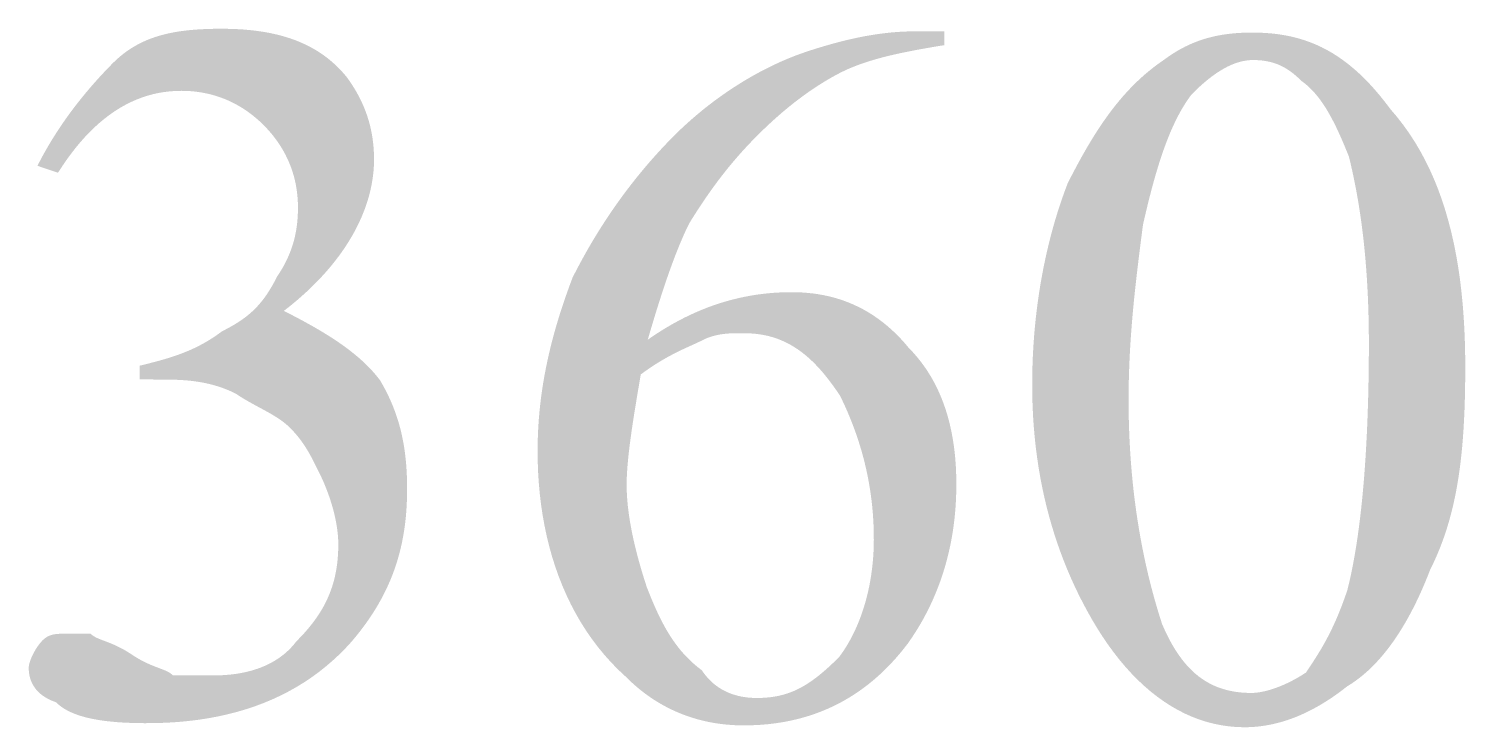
# Model space of a CAD drawing. Header units: millimetres. Extents: x -125 to 146, y -26 to 163.
# Drawn here: x -77.31 to -68.44, y 95.98 to 100.28 of the extents above; entities that cross this region are included whole.
import ezdxf

# ---------------------------------------------------------------- set-up
doc = ezdxf.new("R2010")
doc.units = ezdxf.units.MM
doc.header["$MEASUREMENT"] = 0
doc.layers.get('0').update_dxf_attribs({"color": 255, "linetype": 'CONTINUOUS'})

msp = doc.modelspace()

# ---------------------------------------------------------------- hatches: boundary and pattern name
at = {"true_color": 0x000007}
msp.add_hatch(color=7, dxfattribs=at).paths.add_polyline_path([(-77.2558, 99.4388), (-77.2396, 99.4702), (-77.223, 99.5013), (-77.2059, 99.5319), (-77.1885, 99.562), (-77.1707, 99.5917), (-77.1526, 99.621), (-77.1341, 99.6498), (-77.1154, 99.6782), (-77.0963, 99.7062), (-77.077, 99.7337), (-77.0574, 99.7609), (-77.0376, 99.7875), (-77.0175, 99.8138), (-76.9973, 99.8396), (-76.9768, 99.865), (-76.9562, 99.89), (-76.9355, 99.9146), (-76.9146, 99.9387), (-76.8937, 99.9624), (-76.8726, 99.9857), (-76.8514, 100.0086), (-76.8303, 100.031), (-76.809, 100.0531), (-76.7878, 100.0747), (-76.7663, 100.0951), (-76.7444, 100.1143), (-76.722, 100.1322), (-76.6991, 100.1488), (-76.6757, 100.1643), (-76.6518, 100.1787), (-76.6273, 100.1919), (-76.6023, 100.2041), (-76.5767, 100.2153), (-76.5504, 100.2255), (-76.5236, 100.2347), (-76.4961, 100.2429), (-76.468, 100.2503), (-76.4392, 100.2569), (-76.4096, 100.2626), (-76.3794, 100.2676), (-76.3485, 100.2718), (-76.3167, 100.2753), (-76.2843, 100.2782), (-76.251, 100.2804), (-76.2169, 100.2821), (-76.182, 100.2832), (-76.1463, 100.2838), (-76.1097, 100.2838), (-76.0678, 100.2832), (-76.0268, 100.2817), (-75.9867, 100.2793), (-75.9474, 100.276), (-75.9091, 100.2717), (-75.8716, 100.2664), (-75.835, 100.2602), (-75.7992, 100.2529), (-75.7644, 100.2446), (-75.7304, 100.2353), (-75.6973, 100.2249), (-75.6651, 100.2134), (-75.6337, 100.2008), (-75.6033, 100.1871), (-75.5737, 100.1723), (-75.5449, 100.1563), (-75.517, 100.1392), (-75.49, 100.1208), (-75.4639, 100.1013), (-75.4386, 100.0805), (-75.4142, 100.0584), (-75.3906, 100.0351), (-75.368, 100.0106), (-75.3461, 99.9847), (-75.3308, 99.9631), (-75.3163, 99.9416), (-75.3026, 99.9202), (-75.2898, 99.8987), (-75.2778, 99.8773), (-75.2666, 99.8559), (-75.2561, 99.8345), (-75.2464, 99.8131), (-75.2375, 99.7918), (-75.2292, 99.7705), (-75.2217, 99.7492), (-75.2148, 99.7279), (-75.2086, 99.7066), (-75.203, 99.6854), (-75.1981, 99.6641), (-75.1937, 99.6429), (-75.19, 99.6217), (-75.1868, 99.6005), (-75.1842, 99.5793), (-75.1821, 99.5581), (-75.1805, 99.5369), (-75.1794, 99.5158), (-75.1788, 99.4946), (-75.1787, 99.4734), (-75.1797, 99.4362), (-75.1825, 99.3985), (-75.1871, 99.3605), (-75.1936, 99.3222), (-75.2018, 99.2835), (-75.212, 99.2447), (-75.224, 99.2056), (-75.2379, 99.1663), (-75.2538, 99.1269), (-75.2716, 99.0874), (-75.2913, 99.0478), (-75.313, 99.0082), (-75.3368, 98.9686), (-75.3625, 98.9291), (-75.3903, 98.8896), (-75.4201, 98.8503), (-75.452, 98.8111), (-75.486, 98.7721), (-75.5221, 98.7333), (-75.5604, 98.6948), (-75.6008, 98.6566), (-75.6434, 98.6187), (-75.6881, 98.5812), (-75.7351, 98.5441), (-75.7036, 98.5281), (-75.6726, 98.5121), (-75.642, 98.496), (-75.6119, 98.4798), (-75.5823, 98.4635), (-75.5531, 98.4471), (-75.5246, 98.4306), (-75.4966, 98.414), (-75.4692, 98.3972), (-75.4423, 98.3802), (-75.4161, 98.3631), (-75.3906, 98.3457), (-75.3657, 98.3282), (-75.3414, 98.3104), (-75.3179, 98.2923), (-75.2951, 98.274), (-75.2731, 98.2554), (-75.2518, 98.2365), (-75.2313, 98.2173), (-75.2116, 98.1977), (-75.1928, 98.1779), (-75.1748, 98.1576), (-75.1576, 98.137), (-75.1414, 98.116), (-75.126, 98.0894), (-75.1116, 98.0629), (-75.0979, 98.0363), (-75.0851, 98.0097), (-75.0731, 97.983), (-75.0619, 97.9563), (-75.0515, 97.9294), (-75.0418, 97.9024), (-75.0329, 97.8752), (-75.0246, 97.8479), (-75.0171, 97.8204), (-75.0103, 97.7927), (-75.0041, 97.7648), (-74.9986, 97.7366), (-74.9936, 97.7082), (-74.9893, 97.6795), (-74.9856, 97.6505), (-74.9825, 97.6213), (-74.9799, 97.5916), (-74.9778, 97.5617), (-74.9763, 97.5314), (-74.9752, 97.5006), (-74.9747, 97.4695), (-74.9745, 97.438), (-74.9751, 97.3959), (-74.9767, 97.3542), (-74.9791, 97.3129), (-74.9826, 97.272), (-74.9871, 97.2315), (-74.9927, 97.1913), (-74.9993, 97.1514), (-75.0071, 97.1119), (-75.0161, 97.0726), (-75.0263, 97.0337), (-75.0377, 96.9949), (-75.0504, 96.9564), (-75.0644, 96.9181), (-75.0798, 96.88), (-75.0966, 96.8421), (-75.1149, 96.8043), (-75.1346, 96.7667), (-75.1558, 96.7291), (-75.1785, 96.6917), (-75.2028, 96.6543), (-75.2288, 96.617), (-75.2564, 96.5798), (-75.2857, 96.5425), (-75.3167, 96.5053), (-75.3548, 96.464), (-75.3943, 96.4244), (-75.4351, 96.3867), (-75.4771, 96.3507), (-75.5204, 96.3164), (-75.5651, 96.2839), (-75.611, 96.2533), (-75.6582, 96.2243), (-75.7068, 96.1972), (-75.7566, 96.1718), (-75.8077, 96.1481), (-75.8601, 96.1263), (-75.9139, 96.1062), (-75.9689, 96.0879), (-76.0252, 96.0713), (-76.0829, 96.0566), (-76.1418, 96.0435), (-76.2021, 96.0323), (-76.2637, 96.0228), (-76.3265, 96.0151), (-76.3907, 96.0092), (-76.4562, 96.005), (-76.523, 96.0026), (-76.5912, 96.002), (-76.6276, 96.0023), (-76.6626, 96.0031), (-76.6964, 96.0044), (-76.7289, 96.006), (-76.7602, 96.0081), (-76.7902, 96.0107), (-76.8191, 96.0136), (-76.8467, 96.017), (-76.8731, 96.0209), (-76.8984, 96.0252), (-76.9226, 96.0299), (-76.9456, 96.0351), (-76.9675, 96.0406), (-76.9884, 96.0467), (-77.0081, 96.0531), (-77.0268, 96.06), (-77.0445, 96.0674), (-77.0612, 96.0752), (-77.0769, 96.0834), (-77.0916, 96.092), (-77.1053, 96.1011), (-77.1182, 96.1107), (-77.13, 96.1206), (-77.141, 96.131), (-77.1565, 96.1366), (-77.171, 96.1426), (-77.1847, 96.149), (-77.1976, 96.1557), (-77.2097, 96.1629), (-77.2209, 96.1703), (-77.2314, 96.1782), (-77.2412, 96.1863), (-77.2502, 96.1947), (-77.2585, 96.2034), (-77.2661, 96.2123), (-77.273, 96.2215), (-77.2792, 96.2309), (-77.2849, 96.2405), (-77.2898, 96.2502), (-77.2942, 96.2602), (-77.298, 96.2702), (-77.3012, 96.2804), (-77.3039, 96.2908), (-77.306, 96.3012), (-77.3076, 96.3116), (-77.3088, 96.3222), (-77.3094, 96.3327), (-77.3096, 96.3433), (-77.3094, 96.3488), (-77.3087, 96.3547), (-77.3076, 96.361), (-77.3062, 96.3676), (-77.3043, 96.3745), (-77.3022, 96.3817), (-77.2997, 96.389), (-77.2968, 96.3966), (-77.2937, 96.4043), (-77.2903, 96.4121), (-77.2867, 96.42), (-77.2828, 96.4279), (-77.2787, 96.4358), (-77.2744, 96.4437), (-77.2699, 96.4515), (-77.2653, 96.4592), (-77.2605, 96.4667), (-77.2555, 96.4741), (-77.2505, 96.4812), (-77.2454, 96.4881), (-77.2402, 96.4947), (-77.2349, 96.501), (-77.2296, 96.5068), (-77.2243, 96.5123), (-77.219, 96.5174), (-77.2137, 96.522), (-77.2083, 96.5263), (-77.2029, 96.5301), (-77.1974, 96.5336), (-77.1918, 96.5367), (-77.1861, 96.5395), (-77.1803, 96.542), (-77.1743, 96.5441), (-77.1682, 96.5461), (-77.1619, 96.5477), (-77.1554, 96.5491), (-77.1486, 96.5503), (-77.1417, 96.5513), (-77.1344, 96.5521), (-77.1269, 96.5527), (-77.1191, 96.5532), (-77.111, 96.5536), (-77.1026, 96.5538), (-77.0938, 96.554), (-77.0847, 96.5541), (-77.0751, 96.5541), (-77.0652, 96.5541), (-77.0548, 96.554), (-77.0495, 96.554), (-77.0442, 96.554), (-77.0389, 96.554), (-77.0336, 96.554), (-77.0283, 96.5539), (-77.0231, 96.5539), (-77.0178, 96.5539), (-77.0125, 96.5539), (-77.0072, 96.5539), (-77.0019, 96.5538), (-76.9966, 96.5538), (-76.9913, 96.5538), (-76.986, 96.5538), (-76.9807, 96.5538), (-76.9754, 96.5537), (-76.9701, 96.5537), (-76.9648, 96.5537), (-76.9596, 96.5537), (-76.9543, 96.5537), (-76.949, 96.5537), (-76.9437, 96.5536), (-76.9384, 96.5536), (-76.9331, 96.5536), (-76.9278, 96.5536), (-76.9223, 96.5485), (-76.9164, 96.5438), (-76.91, 96.5394), (-76.9032, 96.5353), (-76.8959, 96.5314), (-76.8882, 96.5276), (-76.8801, 96.524), (-76.8715, 96.5204), (-76.8625, 96.5169), (-76.853, 96.5132), (-76.8431, 96.5095), (-76.8327, 96.5056), (-76.8219, 96.5015), (-76.8107, 96.4971), (-76.799, 96.4923), (-76.7869, 96.4872), (-76.7744, 96.4816), (-76.7614, 96.4756), (-76.748, 96.4689), (-76.7341, 96.4617), (-76.7198, 96.4538), (-76.7051, 96.4452), (-76.6899, 96.4358), (-76.6743, 96.4256), (-76.6587, 96.4154), (-76.6435, 96.406), (-76.6287, 96.3974), (-76.6144, 96.3895), (-76.6006, 96.3823), (-76.5872, 96.3757), (-76.5742, 96.3696), (-76.5616, 96.3641), (-76.5495, 96.3589), (-76.5378, 96.3542), (-76.5266, 96.3498), (-76.5158, 96.3457), (-76.5055, 96.3418), (-76.4956, 96.338), (-76.4861, 96.3344), (-76.4771, 96.3308), (-76.4685, 96.3273), (-76.4603, 96.3236), (-76.4526, 96.3199), (-76.4454, 96.316), (-76.4386, 96.3119), (-76.4322, 96.3075), (-76.4262, 96.3028), (-76.4208, 96.2977), (-76.4102, 96.2977), (-76.3996, 96.2976), (-76.389, 96.2976), (-76.3784, 96.2975), (-76.3678, 96.2975), (-76.3573, 96.2975), (-76.3467, 96.2974), (-76.3361, 96.2974), (-76.3255, 96.2973), (-76.3149, 96.2973), (-76.3043, 96.2973), (-76.2938, 96.2972), (-76.2832, 96.2972), (-76.2726, 96.2971), (-76.262, 96.2971), (-76.2514, 96.2971), (-76.2408, 96.297), (-76.2303, 96.297), (-76.2197, 96.297), (-76.2091, 96.2969), (-76.1985, 96.2969), (-76.1879, 96.2968), (-76.1773, 96.2968), (-76.1668, 96.2968), (-76.1454, 96.2969), (-76.1236, 96.2975), (-76.1015, 96.2987), (-76.0791, 96.3004), (-76.0565, 96.3026), (-76.0338, 96.3055), (-76.0109, 96.3091), (-75.9879, 96.3133), (-75.965, 96.3183), (-75.9421, 96.3241), (-75.9193, 96.3307), (-75.8967, 96.3381), (-75.8743, 96.3464), (-75.8522, 96.3556), (-75.8304, 96.3658), (-75.809, 96.377), (-75.788, 96.3892), (-75.7675, 96.4024), (-75.7476, 96.4168), (-75.7282, 96.4323), (-75.7095, 96.449), (-75.6916, 96.4669), (-75.6744, 96.4861), (-75.658, 96.5065), (-75.6372, 96.5277), (-75.6172, 96.5488), (-75.5981, 96.5701), (-75.5799, 96.5915), (-75.5625, 96.6131), (-75.546, 96.6349), (-75.5303, 96.6569), (-75.5155, 96.6792), (-75.5016, 96.7018), (-75.4886, 96.7247), (-75.4764, 96.748), (-75.4652, 96.7717), (-75.4548, 96.7959), (-75.4453, 96.8205), (-75.4366, 96.8457), (-75.4289, 96.8714), (-75.422, 96.8977), (-75.4161, 96.9246), (-75.411, 96.9522), (-75.4068, 96.9804), (-75.4035, 97.0094), (-75.4012, 97.0391), (-75.3997, 97.0696), (-75.3991, 97.1009), (-75.3993, 97.117), (-75.3999, 97.1335), (-75.4009, 97.1504), (-75.4024, 97.1677), (-75.4044, 97.1854), (-75.4067, 97.2035), (-75.4096, 97.2218), (-75.4128, 97.2405), (-75.4165, 97.2595), (-75.4207, 97.2787), (-75.4253, 97.2982), (-75.4304, 97.318), (-75.4359, 97.338), (-75.4419, 97.3581), (-75.4484, 97.3785), (-75.4553, 97.399), (-75.4626, 97.4197), (-75.4704, 97.4405), (-75.4787, 97.4614), (-75.4874, 97.4824), (-75.4966, 97.5035), (-75.5063, 97.5247), (-75.5164, 97.5458), (-75.5271, 97.567), (-75.5323, 97.5776), (-75.5376, 97.5883), (-75.5429, 97.5989), (-75.5483, 97.6095), (-75.5537, 97.6201), (-75.5592, 97.6307), (-75.5649, 97.6413), (-75.5706, 97.6519), (-75.5766, 97.6625), (-75.5826, 97.6731), (-75.5889, 97.6837), (-75.5954, 97.6943), (-75.6021, 97.7049), (-75.609, 97.7155), (-75.6162, 97.7261), (-75.6236, 97.7367), (-75.6314, 97.7473), (-75.6395, 97.758), (-75.6479, 97.7686), (-75.6566, 97.7792), (-75.6657, 97.7898), (-75.6752, 97.8004), (-75.6851, 97.811), (-75.6954, 97.8217), (-75.7062, 97.8321), (-75.7174, 97.8421), (-75.729, 97.8517), (-75.741, 97.861), (-75.7533, 97.8701), (-75.766, 97.8788), (-75.779, 97.8874), (-75.7924, 97.8957), (-75.806, 97.9039), (-75.8199, 97.912), (-75.8341, 97.9201), (-75.8485, 97.9281), (-75.8631, 97.9361), (-75.878, 97.9441), (-75.893, 97.9522), (-75.9082, 97.9604), (-75.9235, 97.9688), (-75.9389, 97.9774), (-75.9545, 97.9861), (-75.9702, 97.9952), (-75.9859, 98.0045), (-76.0017, 98.0141), (-76.0175, 98.0242), (-76.0333, 98.0346), (-76.0545, 98.0448), (-76.0756, 98.0542), (-76.0966, 98.0628), (-76.1177, 98.0706), (-76.1386, 98.0776), (-76.1595, 98.084), (-76.1802, 98.0897), (-76.2009, 98.0948), (-76.2214, 98.0993), (-76.2417, 98.1032), (-76.2618, 98.1066), (-76.2818, 98.1096), (-76.3015, 98.1121), (-76.321, 98.1142), (-76.3402, 98.1159), (-76.3591, 98.1173), (-76.3778, 98.1184), (-76.3962, 98.1193), (-76.4142, 98.1199), (-76.4318, 98.1203), (-76.4491, 98.1206), (-76.4661, 98.1208), (-76.4826, 98.1209), (-76.4987, 98.121), (-76.6257, 98.1214), (-76.6254, 98.2061), (-76.6042, 98.2113), (-76.583, 98.2166), (-76.5618, 98.2219), (-76.5406, 98.2274), (-76.5194, 98.233), (-76.4982, 98.2388), (-76.4771, 98.2448), (-76.4559, 98.2511), (-76.4347, 98.2576), (-76.4135, 98.2646), (-76.3923, 98.2719), (-76.3711, 98.2796), (-76.3499, 98.2878), (-76.3287, 98.2964), (-76.3075, 98.3056), (-76.2863, 98.3154), (-76.2651, 98.3258), (-76.2439, 98.3368), (-76.2227, 98.3485), (-76.2015, 98.3609), (-76.1802, 98.3741), (-76.159, 98.3881), (-76.1378, 98.4029), (-76.1166, 98.4185), (-76.0958, 98.4291), (-76.0759, 98.4396), (-76.0568, 98.4502), (-76.0384, 98.461), (-76.0208, 98.4719), (-76.0039, 98.483), (-75.9876, 98.4943), (-75.972, 98.5058), (-75.957, 98.5177), (-75.9425, 98.5299), (-75.9285, 98.5424), (-75.915, 98.5554), (-75.9019, 98.5688), (-75.8893, 98.5827), (-75.877, 98.5971), (-75.865, 98.612), (-75.8533, 98.6276), (-75.8419, 98.6437), (-75.8307, 98.6606), (-75.8197, 98.6781), (-75.8088, 98.6964), (-75.798, 98.7154), (-75.7873, 98.7353), (-75.7767, 98.756), (-75.7662, 98.7718), (-75.7563, 98.7877), (-75.7467, 98.8036), (-75.7376, 98.8195), (-75.729, 98.8355), (-75.7207, 98.8517), (-75.713, 98.8679), (-75.7056, 98.8843), (-75.6987, 98.9008), (-75.6923, 98.9175), (-75.6863, 98.9343), (-75.6807, 98.9514), (-75.6755, 98.9687), (-75.6709, 98.9862), (-75.6666, 99.004), (-75.6628, 99.0221), (-75.6594, 99.0404), (-75.6565, 99.0591), (-75.654, 99.0781), (-75.6519, 99.0975), (-75.6503, 99.1172), (-75.6491, 99.1373), (-75.6484, 99.1579), (-75.6481, 99.1788), (-75.6484, 99.2051), (-75.6496, 99.2309), (-75.6517, 99.2562), (-75.6546, 99.2811), (-75.6583, 99.3056), (-75.6627, 99.3297), (-75.668, 99.3533), (-75.674, 99.3765), (-75.6808, 99.3992), (-75.6882, 99.4215), (-75.6964, 99.4434), (-75.7052, 99.4648), (-75.7148, 99.4858), (-75.7249, 99.5063), (-75.7357, 99.5264), (-75.7471, 99.5461), (-75.7591, 99.5653), (-75.7716, 99.5841), (-75.7847, 99.6024), (-75.7983, 99.6203), (-75.8125, 99.6378), (-75.8272, 99.6549), (-75.8423, 99.6714), (-75.8579, 99.6876), (-75.8739, 99.7033), (-75.8904, 99.7186), (-75.9073, 99.7333), (-75.9247, 99.7476), (-75.9425, 99.7614), (-75.9607, 99.7746), (-75.9794, 99.7873), (-75.9986, 99.7994), (-76.0182, 99.811), (-76.0382, 99.8219), (-76.0586, 99.8322), (-76.0796, 99.8419), (-76.1009, 99.8509), (-76.1227, 99.8592), (-76.145, 99.8668), (-76.1676, 99.8738), (-76.1908, 99.8799), (-76.2143, 99.8854), (-76.2384, 99.89), (-76.2628, 99.8939), (-76.2877, 99.897), (-76.3131, 99.8992), (-76.3389, 99.9006), (-76.3651, 99.9011), (-76.4019, 99.9004), (-76.4383, 99.8979), (-76.4743, 99.8936), (-76.5098, 99.8876), (-76.5449, 99.8798), (-76.5795, 99.8702), (-76.6137, 99.8588), (-76.6475, 99.8457), (-76.6809, 99.8309), (-76.7138, 99.8142), (-76.7463, 99.7958), (-76.7783, 99.7757), (-76.8099, 99.7537), (-76.8411, 99.73), (-76.8718, 99.7046), (-76.9021, 99.6773), (-76.932, 99.6484), (-76.9615, 99.6176), (-76.9905, 99.5851), (-77.019, 99.5508), (-77.0472, 99.5147), (-77.0749, 99.4769), (-77.1021, 99.4373), (-77.129, 99.396)])
h = msp.add_hatch(color=7, dxfattribs=at)
h.paths.add_polyline_path([(-71.6594, 100.2674), (-71.6597, 100.1827), (-71.6913, 100.1775), (-71.7224, 100.1724), (-71.7531, 100.1671), (-71.7833, 100.1618), (-71.8131, 100.1565), (-71.8424, 100.151), (-71.8713, 100.1454), (-71.8998, 100.1397), (-71.9278, 100.1339), (-71.9554, 100.1278), (-71.9825, 100.1216), (-72.0092, 100.1152), (-72.0355, 100.1086), (-72.0613, 100.1017), (-72.0867, 100.0946), (-72.1116, 100.0872), (-72.1361, 100.0795), (-72.1602, 100.0715), (-72.1838, 100.0631), (-72.207, 100.0544), (-72.2298, 100.0453), (-72.2521, 100.0359), (-72.2739, 100.026), (-72.2953, 100.0157), (-72.3166, 100.0047), (-72.3378, 99.9932), (-72.359, 99.9814), (-72.3802, 99.9691), (-72.4014, 99.9564), (-72.4226, 99.9432), (-72.4438, 99.9297), (-72.4651, 99.9157), (-72.4863, 99.9013), (-72.5075, 99.8865), (-72.5287, 99.8713), (-72.5499, 99.8556), (-72.5712, 99.8395), (-72.5924, 99.823), (-72.6136, 99.8061), (-72.6349, 99.7887), (-72.6561, 99.7709), (-72.6773, 99.7526), (-72.6986, 99.7339), (-72.7198, 99.7148), (-72.741, 99.6953), (-72.7623, 99.6753), (-72.7835, 99.6548), (-72.8048, 99.634), (-72.8258, 99.6129), (-72.8464, 99.5918), (-72.8666, 99.5706), (-72.8864, 99.5494), (-72.9059, 99.5281), (-72.925, 99.5068), (-72.9438, 99.4853), (-72.9623, 99.4637), (-72.9805, 99.4419), (-72.9984, 99.42), (-73.0161, 99.3978), (-73.0336, 99.3755), (-73.0509, 99.353), (-73.0679, 99.3302), (-73.0848, 99.3072), (-73.1016, 99.2839), (-73.1182, 99.2603), (-73.1348, 99.2363), (-73.1512, 99.2121), (-73.1676, 99.1875), (-73.1839, 99.1625), (-73.2002, 99.1372), (-73.2165, 99.1114), (-73.2328, 99.0852), (-73.2434, 99.0637), (-73.2541, 99.0412), (-73.2648, 99.018), (-73.2754, 98.9939), (-73.2861, 98.9689), (-73.2968, 98.9432), (-73.3075, 98.9168), (-73.3182, 98.8896), (-73.3289, 98.8616), (-73.3395, 98.8329), (-73.3502, 98.8035), (-73.3609, 98.7735), (-73.3716, 98.7428), (-73.3823, 98.7114), (-73.393, 98.6794), (-73.4037, 98.6468), (-73.4144, 98.6137), (-73.4251, 98.5799), (-73.4359, 98.5456), (-73.4466, 98.5108), (-73.4573, 98.4754), (-73.468, 98.4396), (-73.4787, 98.4033), (-73.4894, 98.3665), (-73.452, 98.3922), (-73.4146, 98.4165), (-73.3772, 98.4396), (-73.3398, 98.4614), (-73.3025, 98.4819), (-73.2652, 98.5013), (-73.2279, 98.5194), (-73.1906, 98.5363), (-73.1534, 98.552), (-73.1162, 98.5666), (-73.079, 98.5801), (-73.0418, 98.5924), (-73.0046, 98.6036), (-72.9675, 98.6137), (-72.9304, 98.6228), (-72.8932, 98.6308), (-72.8561, 98.6378), (-72.8191, 98.6438), (-72.782, 98.6488), (-72.7449, 98.6528), (-72.7078, 98.6559), (-72.6708, 98.658), (-72.6337, 98.6592), (-72.5967, 98.6595), (-72.565, 98.659), (-72.5332, 98.6575), (-72.5015, 98.655), (-72.4699, 98.6516), (-72.4384, 98.6471), (-72.4069, 98.6416), (-72.3756, 98.6349), (-72.3444, 98.6271), (-72.3133, 98.6182), (-72.2824, 98.608), (-72.2518, 98.5965), (-72.2213, 98.5837), (-72.191, 98.5696), (-72.161, 98.5542), (-72.1312, 98.5373), (-72.1018, 98.5189), (-72.0726, 98.4991), (-72.0437, 98.4778), (-72.0152, 98.4549), (-71.987, 98.4304), (-71.9592, 98.4042), (-71.9318, 98.3764), (-71.9049, 98.3469), (-71.8783, 98.3156), (-71.8526, 98.2886), (-71.8282, 98.2607), (-71.8051, 98.232), (-71.7833, 98.2025), (-71.7627, 98.1722), (-71.7433, 98.1411), (-71.7252, 98.1092), (-71.7083, 98.0766), (-71.6925, 98.0433), (-71.6779, 98.0092), (-71.6645, 97.9744), (-71.6521, 97.939), (-71.6409, 97.9029), (-71.6308, 97.8662), (-71.6217, 97.8289), (-71.6137, 97.7909), (-71.6067, 97.7524), (-71.6007, 97.7133), (-71.5957, 97.6736), (-71.5917, 97.6334), (-71.5887, 97.5928), (-71.5866, 97.5516), (-71.5854, 97.5099), (-71.5851, 97.4678), (-71.5857, 97.4255), (-71.5872, 97.3832), (-71.5896, 97.3409), (-71.593, 97.2987), (-71.5973, 97.2565), (-71.6026, 97.2145), (-71.6088, 97.1725), (-71.6161, 97.1307), (-71.6245, 97.089), (-71.6338, 97.0475), (-71.6442, 97.0062), (-71.6558, 96.965), (-71.6684, 96.9241), (-71.6821, 96.8834), (-71.697, 96.8429), (-71.713, 96.8027), (-71.7302, 96.7628), (-71.7486, 96.7231), (-71.7682, 96.6838), (-71.789, 96.6449), (-71.8111, 96.6062), (-71.8345, 96.568), (-71.8591, 96.5301), (-71.885, 96.4926), (-71.9174, 96.4513), (-71.9506, 96.4117), (-71.9847, 96.3739), (-72.0197, 96.3379), (-72.0555, 96.3036), (-72.0922, 96.2711), (-72.1298, 96.2404), (-72.1683, 96.2114), (-72.2077, 96.1842), (-72.2479, 96.1588), (-72.289, 96.1351), (-72.3309, 96.1132), (-72.3738, 96.0931), (-72.4175, 96.0748), (-72.4621, 96.0582), (-72.5076, 96.0433), (-72.5539, 96.0303), (-72.6012, 96.019), (-72.6493, 96.0095), (-72.6983, 96.0017), (-72.7481, 95.9957), (-72.7988, 95.9915), (-72.8504, 95.989), (-72.9029, 95.9884), (-72.9347, 95.9889), (-72.9664, 95.9904), (-72.9982, 95.9928), (-73.0299, 95.9961), (-73.0615, 96.0004), (-73.0931, 96.0056), (-73.1246, 96.0118), (-73.1559, 96.0191), (-73.1871, 96.0274), (-73.2182, 96.0367), (-73.249, 96.0471), (-73.2797, 96.0585), (-73.3101, 96.0711), (-73.3403, 96.0848), (-73.3702, 96.0996), (-73.3999, 96.1156), (-73.4292, 96.1328), (-73.4582, 96.1511), (-73.4868, 96.1707), (-73.5151, 96.1915), (-73.543, 96.2136), (-73.5705, 96.2369), (-73.5975, 96.2615), (-73.6241, 96.2874), (-73.6705, 96.3308), (-73.7147, 96.3759), (-73.7567, 96.4227), (-73.7965, 96.4711), (-73.8342, 96.521), (-73.8698, 96.5724), (-73.9033, 96.6253), (-73.9347, 96.6796), (-73.964, 96.7352), (-73.9913, 96.7921), (-74.0166, 96.8501), (-74.0399, 96.9093), (-74.0611, 96.9697), (-74.0805, 97.031), (-74.0978, 97.0934), (-74.1132, 97.1566), (-74.1267, 97.2207), (-74.1384, 97.2857), (-74.1481, 97.3514), (-74.156, 97.4177), (-74.162, 97.4847), (-74.1662, 97.5523), (-74.1686, 97.6205), (-74.1693, 97.689), (-74.1687, 97.7365), (-74.1672, 97.7835), (-74.1649, 97.8301), (-74.1617, 97.8764), (-74.1578, 97.9223), (-74.153, 97.9679), (-74.1475, 98.0131), (-74.1413, 98.0581), (-74.1343, 98.1027), (-74.1265, 98.1471), (-74.1181, 98.1913), (-74.109, 98.2352), (-74.0993, 98.2789), (-74.0889, 98.3223), (-74.0779, 98.3656), (-74.0663, 98.4087), (-74.0541, 98.4517), (-74.0413, 98.4945), (-74.028, 98.5371), (-74.0141, 98.5797), (-73.9997, 98.6222), (-73.9848, 98.6646), (-73.9695, 98.7069), (-73.9537, 98.7492), (-73.9321, 98.7913), (-73.9102, 98.8328), (-73.8877, 98.874), (-73.8649, 98.9147), (-73.8416, 98.955), (-73.8178, 98.9948), (-73.7937, 99.0342), (-73.769, 99.0731), (-73.744, 99.1116), (-73.7185, 99.1496), (-73.6926, 99.1872), (-73.6662, 99.2244), (-73.6394, 99.2611), (-73.6121, 99.2974), (-73.5844, 99.3332), (-73.5563, 99.3686), (-73.5277, 99.4036), (-73.4987, 99.4381), (-73.4693, 99.4722), (-73.4394, 99.5058), (-73.409, 99.539), (-73.3783, 99.5717), (-73.3471, 99.604), (-73.3154, 99.6359), (-73.283, 99.6671), (-73.2502, 99.6974), (-73.2171, 99.7269), (-73.1837, 99.7555), (-73.15, 99.7833), (-73.1161, 99.8102), (-73.082, 99.8362), (-73.0477, 99.8613), (-73.0133, 99.8856), (-72.9788, 99.909), (-72.9443, 99.9315), (-72.9097, 99.9532), (-72.8752, 99.974), (-72.8407, 99.9938), (-72.8063, 100.0128), (-72.772, 100.0309), (-72.7379, 100.0481), (-72.704, 100.0645), (-72.6703, 100.0799), (-72.6369, 100.0944), (-72.6038, 100.1081), (-72.571, 100.1208), (-72.5385, 100.1326), (-72.5065, 100.1435), (-72.475, 100.1538), (-72.4438, 100.1636), (-72.4131, 100.1729), (-72.3827, 100.1819), (-72.3527, 100.1904), (-72.3231, 100.1984), (-72.2938, 100.206), (-72.2648, 100.2132), (-72.2361, 100.2199), (-72.2077, 100.2262), (-72.1796, 100.2321), (-72.1517, 100.2375), (-72.124, 100.2424), (-72.0965, 100.247), (-72.0692, 100.251), (-72.042, 100.2547), (-72.015, 100.2579), (-71.9882, 100.2607), (-71.9614, 100.263), (-71.9348, 100.2649), (-71.9082, 100.2663), (-71.8817, 100.2673), (-71.8552, 100.2679), (-71.8287, 100.268)])
h.paths.add_polyline_path([(-73.5326, 98.1523), (-73.538, 98.1206), (-73.5434, 98.0889), (-73.5487, 98.0573), (-73.554, 98.0258), (-73.5592, 97.9945), (-73.5643, 97.9633), (-73.5694, 97.9323), (-73.5743, 97.9016), (-73.579, 97.8712), (-73.5836, 97.8412), (-73.588, 97.8115), (-73.5921, 97.7821), (-73.5961, 97.7533), (-73.5998, 97.7249), (-73.6033, 97.697), (-73.6065, 97.6697), (-73.6094, 97.643), (-73.6119, 97.6169), (-73.6142, 97.5914), (-73.6161, 97.5666), (-73.6176, 97.5426), (-73.6187, 97.5194), (-73.6194, 97.4969), (-73.6197, 97.4753), (-73.6196, 97.4539), (-73.619, 97.4321), (-73.618, 97.4098), (-73.6165, 97.3871), (-73.6146, 97.364), (-73.6123, 97.3404), (-73.6095, 97.3163), (-73.6063, 97.2918), (-73.6026, 97.2669), (-73.5985, 97.2415), (-73.594, 97.2157), (-73.589, 97.1895), (-73.5836, 97.1628), (-73.5778, 97.1356), (-73.5715, 97.108), (-73.5647, 97.08), (-73.5576, 97.0515), (-73.55, 97.0226), (-73.5419, 96.9933), (-73.5334, 96.9635), (-73.5245, 96.9332), (-73.5151, 96.9026), (-73.5053, 96.8714), (-73.4951, 96.8399), (-73.4846, 96.8133), (-73.4741, 96.7871), (-73.4634, 96.7615), (-73.4527, 96.7363), (-73.4418, 96.7116), (-73.4308, 96.6873), (-73.4195, 96.6635), (-73.4079, 96.6401), (-73.396, 96.6172), (-73.3838, 96.5948), (-73.3712, 96.5728), (-73.3582, 96.5513), (-73.3448, 96.5302), (-73.3308, 96.5096), (-73.3163, 96.4894), (-73.3012, 96.4697), (-73.2856, 96.4504), (-73.2693, 96.4316), (-73.2523, 96.4132), (-73.2345, 96.3953), (-73.216, 96.3778), (-73.1968, 96.3607), (-73.1766, 96.3441), (-73.1557, 96.328), (-73.1449, 96.3125), (-73.1337, 96.2979), (-73.1222, 96.2841), (-73.1102, 96.2712), (-73.0979, 96.259), (-73.0852, 96.2477), (-73.0722, 96.2371), (-73.0588, 96.2273), (-73.0452, 96.2182), (-73.0313, 96.2098), (-73.0171, 96.2021), (-73.0027, 96.1951), (-72.9881, 96.1888), (-72.9732, 96.1831), (-72.9582, 96.178), (-72.943, 96.1735), (-72.9277, 96.1696), (-72.9122, 96.1663), (-72.8966, 96.1636), (-72.8809, 96.1613), (-72.8652, 96.1596), (-72.8493, 96.1584), (-72.8335, 96.1577), (-72.8176, 96.1574), (-72.7916, 96.1577), (-72.7664, 96.159), (-72.742, 96.1611), (-72.7182, 96.1641), (-72.6952, 96.1679), (-72.6727, 96.1727), (-72.6508, 96.1784), (-72.6294, 96.1849), (-72.6084, 96.1923), (-72.5878, 96.2006), (-72.5675, 96.2098), (-72.5475, 96.2199), (-72.5277, 96.2308), (-72.5081, 96.2427), (-72.4886, 96.2554), (-72.4691, 96.269), (-72.4497, 96.2835), (-72.4301, 96.2988), (-72.4105, 96.3151), (-72.3907, 96.3322), (-72.3707, 96.3502), (-72.3504, 96.3691), (-72.3297, 96.3888), (-72.3087, 96.4095), (-72.293, 96.4311), (-72.2777, 96.4535), (-72.2629, 96.4768), (-72.2486, 96.501), (-72.2348, 96.526), (-72.2215, 96.5518), (-72.2088, 96.5784), (-72.1966, 96.6058), (-72.1851, 96.6339), (-72.1741, 96.6627), (-72.1638, 96.6922), (-72.1541, 96.7225), (-72.145, 96.7533), (-72.1367, 96.7849), (-72.129, 96.817), (-72.122, 96.8498), (-72.1158, 96.8831), (-72.1104, 96.917), (-72.1057, 96.9515), (-72.1017, 96.9864), (-72.0986, 97.0219), (-72.0964, 97.0578), (-72.0949, 97.0942), (-72.0943, 97.131), (-72.0946, 97.1731), (-72.0958, 97.2148), (-72.0978, 97.2561), (-72.1006, 97.2969), (-72.1042, 97.3372), (-72.1087, 97.3771), (-72.1138, 97.4166), (-72.1198, 97.4557), (-72.1265, 97.4943), (-72.1339, 97.5325), (-72.142, 97.5702), (-72.1508, 97.6075), (-72.1602, 97.6443), (-72.1703, 97.6808), (-72.1811, 97.7167), (-72.1924, 97.7523), (-72.2043, 97.7874), (-72.2168, 97.822), (-72.2299, 97.8563), (-72.2434, 97.8901), (-72.2575, 97.9234), (-72.2721, 97.9563), (-72.2872, 97.9888), (-72.3027, 98.0208), (-72.3238, 98.052), (-72.3449, 98.0819), (-72.3661, 98.1104), (-72.3874, 98.1377), (-72.4088, 98.1637), (-72.4304, 98.1884), (-72.4523, 98.2117), (-72.4744, 98.2338), (-72.4968, 98.2545), (-72.5196, 98.274), (-72.5427, 98.2921), (-72.5662, 98.3088), (-72.5902, 98.3243), (-72.6147, 98.3385), (-72.6397, 98.3513), (-72.6652, 98.3628), (-72.6913, 98.3729), (-72.7181, 98.3818), (-72.7455, 98.3893), (-72.7737, 98.3954), (-72.8025, 98.4002), (-72.8322, 98.4037), (-72.8627, 98.4058), (-72.894, 98.4066), (-72.9046, 98.4067), (-72.9151, 98.4067), (-72.9257, 98.4067), (-72.9363, 98.4066), (-72.9469, 98.4064), (-72.9575, 98.4062), (-72.9681, 98.4059), (-72.9786, 98.4054), (-72.9892, 98.4048), (-72.9998, 98.404), (-73.0104, 98.403), (-73.021, 98.4018), (-73.0316, 98.4004), (-73.0422, 98.3988), (-73.0528, 98.3969), (-73.0633, 98.3947), (-73.0739, 98.3923), (-73.0845, 98.3895), (-73.0951, 98.3864), (-73.1057, 98.3829), (-73.1163, 98.3791), (-73.1269, 98.3749), (-73.1375, 98.3703), (-73.1481, 98.3652), (-73.1593, 98.3597), (-73.1708, 98.3541), (-73.1828, 98.3485), (-73.1952, 98.3427), (-73.208, 98.3369), (-73.2212, 98.3309), (-73.2349, 98.3247), (-73.2489, 98.3183), (-73.2634, 98.3116), (-73.2784, 98.3046), (-73.2937, 98.2972), (-73.3095, 98.2894), (-73.3257, 98.2813), (-73.3423, 98.2726), (-73.3594, 98.2635), (-73.3769, 98.2538), (-73.3948, 98.2435), (-73.4132, 98.2326), (-73.432, 98.2211), (-73.4512, 98.2089), (-73.4709, 98.1959), (-73.491, 98.1822), (-73.5116, 98.1677)])
h = msp.add_hatch(color=7, dxfattribs=at)
h.paths.add_polyline_path([(-71.1171, 98.1011), (-71.1164, 98.1594), (-71.1149, 98.2172), (-71.1126, 98.2745), (-71.1094, 98.3313), (-71.1054, 98.3875), (-71.1006, 98.4432), (-71.095, 98.4983), (-71.0887, 98.5528), (-71.0816, 98.6067), (-71.0738, 98.66), (-71.0653, 98.7127), (-71.0561, 98.7646), (-71.0462, 98.8159), (-71.0357, 98.8665), (-71.0245, 98.9164), (-71.0128, 98.9656), (-71.0004, 99.014), (-70.9874, 99.0617), (-70.9739, 99.1085), (-70.9598, 99.1546), (-70.9451, 99.1999), (-70.93, 99.2443), (-70.9144, 99.2879), (-70.8982, 99.3306), (-70.8769, 99.3724), (-70.8555, 99.4133), (-70.8341, 99.4534), (-70.8126, 99.4926), (-70.7909, 99.5309), (-70.769, 99.5683), (-70.7469, 99.6048), (-70.7246, 99.6405), (-70.702, 99.6753), (-70.679, 99.7092), (-70.6557, 99.7423), (-70.632, 99.7744), (-70.6078, 99.8058), (-70.5832, 99.8362), (-70.5581, 99.8658), (-70.5324, 99.8945), (-70.5061, 99.9223), (-70.4792, 99.9493), (-70.4517, 99.9754), (-70.4234, 100.0007), (-70.3944, 100.025), (-70.3647, 100.0486), (-70.3341, 100.0712), (-70.3027, 100.093), (-70.2815, 100.1084), (-70.2603, 100.1229), (-70.239, 100.1365), (-70.2177, 100.1494), (-70.1963, 100.1614), (-70.1748, 100.1726), (-70.1532, 100.1831), (-70.1315, 100.1928), (-70.1096, 100.2017), (-70.0876, 100.21), (-70.0654, 100.2175), (-70.043, 100.2244), (-70.0203, 100.2306), (-69.9975, 100.2361), (-69.9744, 100.2411), (-69.951, 100.2454), (-69.9273, 100.2491), (-69.9033, 100.2523), (-69.879, 100.2549), (-69.8543, 100.257), (-69.8293, 100.2586), (-69.8038, 100.2596), (-69.778, 100.2602), (-69.7518, 100.2603), (-69.7099, 100.2595), (-69.6688, 100.2573), (-69.6286, 100.2538), (-69.5892, 100.2488), (-69.5504, 100.2423), (-69.5124, 100.2343), (-69.4751, 100.2247), (-69.4384, 100.2136), (-69.4023, 100.2009), (-69.3667, 100.1865), (-69.3316, 100.1703), (-69.2971, 100.1525), (-69.263, 100.1329), (-69.2293, 100.1114), (-69.196, 100.0881), (-69.163, 100.063), (-69.1303, 100.0358), (-69.0979, 100.0068), (-69.0657, 99.9757), (-69.0337, 99.9426), (-69.0018, 99.9074), (-68.9701, 99.87), (-68.9385, 99.8306), (-68.9069, 99.7889), (-68.8655, 99.7402), (-68.8263, 99.6898), (-68.7893, 99.6377), (-68.7544, 99.5839), (-68.7216, 99.5284), (-68.6909, 99.4712), (-68.6621, 99.4124), (-68.6354, 99.3519), (-68.6105, 99.2898), (-68.5876, 99.2261), (-68.5665, 99.1609), (-68.5473, 99.094), (-68.5298, 99.0256), (-68.5141, 98.9557), (-68.5001, 98.8843), (-68.4877, 98.8113), (-68.477, 98.7369), (-68.4679, 98.661), (-68.4603, 98.5837), (-68.4543, 98.5049), (-68.4497, 98.4247), (-68.4466, 98.3431), (-68.4449, 98.2602), (-68.4445, 98.1759), (-68.445, 98.113), (-68.4459, 98.0515), (-68.4473, 97.9912), (-68.4493, 97.9321), (-68.4519, 97.8742), (-68.4551, 97.8174), (-68.4589, 97.7617), (-68.4635, 97.7071), (-68.4688, 97.6536), (-68.4748, 97.601), (-68.4816, 97.5494), (-68.4893, 97.4987), (-68.4979, 97.4489), (-68.5074, 97.3999), (-68.5178, 97.3518), (-68.5293, 97.3044), (-68.5417, 97.2578), (-68.5552, 97.2119), (-68.5698, 97.1666), (-68.5856, 97.122), (-68.6025, 97.0779), (-68.6207, 97.0344), (-68.64, 96.9915), (-68.6607, 96.949), (-68.6773, 96.9068), (-68.6943, 96.8656), (-68.7116, 96.8254), (-68.7295, 96.786), (-68.7477, 96.7477), (-68.7663, 96.7104), (-68.7854, 96.6741), (-68.8048, 96.6388), (-68.8247, 96.6045), (-68.845, 96.5714), (-68.8658, 96.5393), (-68.8869, 96.5083), (-68.9085, 96.4784), (-68.9305, 96.4497), (-68.9529, 96.4221), (-68.9757, 96.3957), (-68.999, 96.3705), (-69.0227, 96.3465), (-69.0469, 96.3237), (-69.0714, 96.3021), (-69.0964, 96.2818), (-69.1219, 96.2628), (-69.1477, 96.245), (-69.174, 96.2286), (-69.2006, 96.2079), (-69.2271, 96.1882), (-69.2536, 96.1693), (-69.2801, 96.1514), (-69.3067, 96.1343), (-69.3332, 96.118), (-69.3597, 96.1027), (-69.3862, 96.0882), (-69.4127, 96.0747), (-69.4392, 96.062), (-69.4657, 96.0502), (-69.4922, 96.0392), (-69.5187, 96.0292), (-69.5452, 96.02), (-69.5717, 96.0118), (-69.5982, 96.0044), (-69.6247, 95.9978), (-69.6511, 95.9922), (-69.6776, 95.9875), (-69.7041, 95.9836), (-69.7306, 95.9806), (-69.757, 95.9785), (-69.7835, 95.9773), (-69.81, 95.9769), (-69.8574, 95.9784), (-69.9043, 95.9825), (-69.9507, 95.9893), (-69.9967, 95.9986), (-70.0421, 96.0105), (-70.0869, 96.0249), (-70.1312, 96.0419), (-70.175, 96.0614), (-70.2181, 96.0834), (-70.2606, 96.1078), (-70.3025, 96.1347), (-70.3437, 96.1641), (-70.3843, 96.1959), (-70.4242, 96.2301), (-70.4633, 96.2667), (-70.5018, 96.3056), (-70.5395, 96.3469), (-70.5764, 96.3905), (-70.6125, 96.4365), (-70.6479, 96.4847), (-70.6824, 96.5352), (-70.7161, 96.588), (-70.749, 96.643), (-70.781, 96.7002), (-70.8068, 96.7487), (-70.8318, 96.798), (-70.8558, 96.8482), (-70.879, 96.8992), (-70.9012, 96.9511), (-70.9225, 97.0039), (-70.9427, 97.0575), (-70.962, 97.1119), (-70.9802, 97.1673), (-70.9974, 97.2235), (-71.0136, 97.2805), (-71.0286, 97.3384), (-71.0426, 97.3972), (-71.0554, 97.4568), (-71.0671, 97.5173), (-71.0776, 97.5787), (-71.0869, 97.641), (-71.095, 97.7041), (-71.1019, 97.7681), (-71.1075, 97.8329), (-71.1119, 97.8987), (-71.1149, 97.9653), (-71.1167, 98.0327)])
h.paths.add_polyline_path([(-70.5221, 98.0142), (-70.5219, 97.9459), (-70.5209, 97.8784), (-70.519, 97.8118), (-70.5162, 97.7461), (-70.5127, 97.6812), (-70.5083, 97.6172), (-70.5032, 97.5541), (-70.4974, 97.4919), (-70.4908, 97.4305), (-70.4834, 97.3701), (-70.4754, 97.3104), (-70.4667, 97.2517), (-70.4573, 97.1938), (-70.4473, 97.1368), (-70.4367, 97.0806), (-70.4254, 97.0253), (-70.4136, 96.9708), (-70.4011, 96.9173), (-70.3882, 96.8645), (-70.3746, 96.8127), (-70.3606, 96.7617), (-70.3461, 96.7115), (-70.3311, 96.6622), (-70.3156, 96.6138), (-70.2996, 96.5776), (-70.2832, 96.5431), (-70.2663, 96.5103), (-70.2489, 96.4793), (-70.2309, 96.4499), (-70.2125, 96.4223), (-70.1934, 96.3962), (-70.1738, 96.3718), (-70.1536, 96.349), (-70.1328, 96.3278), (-70.1114, 96.3082), (-70.0893, 96.2902), (-70.0665, 96.2737), (-70.043, 96.2587), (-70.0189, 96.2452), (-69.994, 96.2332), (-69.9684, 96.2226), (-69.942, 96.2136), (-69.9149, 96.2059), (-69.8869, 96.1997), (-69.8582, 96.1948), (-69.8286, 96.1913), (-69.7981, 96.1892), (-69.7668, 96.1884), (-69.756, 96.1886), (-69.7448, 96.1892), (-69.7332, 96.1903), (-69.7212, 96.1918), (-69.7088, 96.1937), (-69.696, 96.1961), (-69.683, 96.1989), (-69.6696, 96.2022), (-69.6559, 96.2059), (-69.6419, 96.21), (-69.6277, 96.2146), (-69.6133, 96.2196), (-69.5986, 96.2251), (-69.5837, 96.231), (-69.5686, 96.2373), (-69.5534, 96.2441), (-69.538, 96.2513), (-69.5225, 96.259), (-69.5069, 96.2671), (-69.4912, 96.2756), (-69.4754, 96.2846), (-69.4595, 96.294), (-69.4436, 96.3039), (-69.4277, 96.3142), (-69.4171, 96.33), (-69.4064, 96.3459), (-69.3958, 96.3619), (-69.3851, 96.3781), (-69.3745, 96.3945), (-69.3638, 96.4112), (-69.3532, 96.4282), (-69.3426, 96.4457), (-69.3319, 96.4635), (-69.3212, 96.4819), (-69.3106, 96.5009), (-69.2999, 96.5204), (-69.2893, 96.5406), (-69.2786, 96.5616), (-69.268, 96.5834), (-69.2573, 96.606), (-69.2466, 96.6295), (-69.2359, 96.6539), (-69.2253, 96.6794), (-69.2146, 96.7059), (-69.2039, 96.7336), (-69.1932, 96.7624), (-69.1825, 96.7925), (-69.1718, 96.8239), (-69.1613, 96.8671), (-69.1512, 96.912), (-69.1416, 96.9586), (-69.1323, 97.007), (-69.1236, 97.057), (-69.1152, 97.1088), (-69.1073, 97.1621), (-69.0998, 97.2172), (-69.0928, 97.2738), (-69.0862, 97.332), (-69.08, 97.3919), (-69.0742, 97.4532), (-69.0689, 97.5162), (-69.0641, 97.5806), (-69.0596, 97.6466), (-69.0556, 97.714), (-69.0521, 97.7829), (-69.0489, 97.8533), (-69.0463, 97.9251), (-69.044, 97.9984), (-69.0422, 98.073), (-69.0408, 98.149), (-69.0399, 98.2264), (-69.0393, 98.3051), (-69.0393, 98.3632), (-69.0398, 98.4204), (-69.0407, 98.4767), (-69.042, 98.5322), (-69.0438, 98.5868), (-69.046, 98.6407), (-69.0487, 98.6937), (-69.0518, 98.746), (-69.0554, 98.7975), (-69.0594, 98.8483), (-69.0638, 98.8984), (-69.0687, 98.9478), (-69.074, 98.9965), (-69.0798, 99.0446), (-69.086, 99.092), (-69.0927, 99.1388), (-69.0998, 99.185), (-69.1074, 99.2307), (-69.1153, 99.2757), (-69.1238, 99.3203), (-69.1327, 99.3643), (-69.142, 99.4079), (-69.1517, 99.4509), (-69.1619, 99.4935), (-69.1724, 99.5198), (-69.1829, 99.5456), (-69.1935, 99.5709), (-69.2041, 99.5958), (-69.2148, 99.6201), (-69.2256, 99.6439), (-69.2364, 99.6672), (-69.2475, 99.6899), (-69.2586, 99.712), (-69.27, 99.7336), (-69.2815, 99.7545), (-69.2932, 99.7748), (-69.3051, 99.7944), (-69.3173, 99.8134), (-69.3298, 99.8317), (-69.3425, 99.8493), (-69.3555, 99.8662), (-69.3689, 99.8823), (-69.3825, 99.8977), (-69.3966, 99.9124), (-69.411, 99.9262), (-69.4257, 99.9393), (-69.4409, 99.9515), (-69.4565, 99.9629), (-69.4671, 99.9733), (-69.4777, 99.9833), (-69.4883, 99.9928), (-69.4989, 100.0019), (-69.5097, 100.0105), (-69.5205, 100.0187), (-69.5314, 100.0265), (-69.5425, 100.0338), (-69.5537, 100.0407), (-69.5651, 100.0471), (-69.5767, 100.0531), (-69.5885, 100.0587), (-69.6005, 100.0638), (-69.6127, 100.0684), (-69.6252, 100.0727), (-69.638, 100.0765), (-69.6511, 100.0798), (-69.6645, 100.0827), (-69.6782, 100.0852), (-69.6923, 100.0873), (-69.7067, 100.0889), (-69.7215, 100.09), (-69.7367, 100.0907), (-69.7524, 100.091), (-69.7683, 100.0906), (-69.7842, 100.0894), (-69.8, 100.0873), (-69.8159, 100.0844), (-69.8318, 100.0806), (-69.8477, 100.0761), (-69.8636, 100.0708), (-69.8795, 100.0647), (-69.8954, 100.0579), (-69.9113, 100.0504), (-69.9272, 100.0421), (-69.9431, 100.0332), (-69.959, 100.0236), (-69.9749, 100.0133), (-69.9909, 100.0024), (-70.0068, 99.9908), (-70.0227, 99.9787), (-70.0386, 99.9659), (-70.0545, 99.9526), (-70.0705, 99.9388), (-70.0864, 99.9244), (-70.1023, 99.9094), (-70.1183, 99.894), (-70.1342, 99.8781), (-70.1499, 99.8566), (-70.1653, 99.8341), (-70.1802, 99.8107), (-70.1947, 99.7864), (-70.2089, 99.7611), (-70.2227, 99.7349), (-70.2362, 99.7077), (-70.2494, 99.6794), (-70.2623, 99.6501), (-70.2749, 99.6198), (-70.2873, 99.5884), (-70.2994, 99.5559), (-70.3114, 99.5223), (-70.3231, 99.4876), (-70.3346, 99.4518), (-70.346, 99.4148), (-70.3573, 99.3766), (-70.3684, 99.3372), (-70.3794, 99.2966), (-70.3903, 99.2548), (-70.4012, 99.2118), (-70.412, 99.1674), (-70.4227, 99.1218), (-70.4335, 99.0749), (-70.4389, 99.0326), (-70.4444, 98.9902), (-70.4498, 98.9478), (-70.4551, 98.9054), (-70.4604, 98.8629), (-70.4655, 98.8203), (-70.4706, 98.7776), (-70.4755, 98.7347), (-70.4803, 98.6917), (-70.4849, 98.6485), (-70.4894, 98.6051), (-70.4936, 98.5615), (-70.4976, 98.5176), (-70.5014, 98.4735), (-70.5049, 98.4292), (-70.5082, 98.3845), (-70.5111, 98.3395), (-70.5138, 98.2942), (-70.5161, 98.2485), (-70.5181, 98.2025), (-70.5197, 98.1561), (-70.5209, 98.1092), (-70.5217, 98.0619)])

doc.saveas('drawing.dxf')
